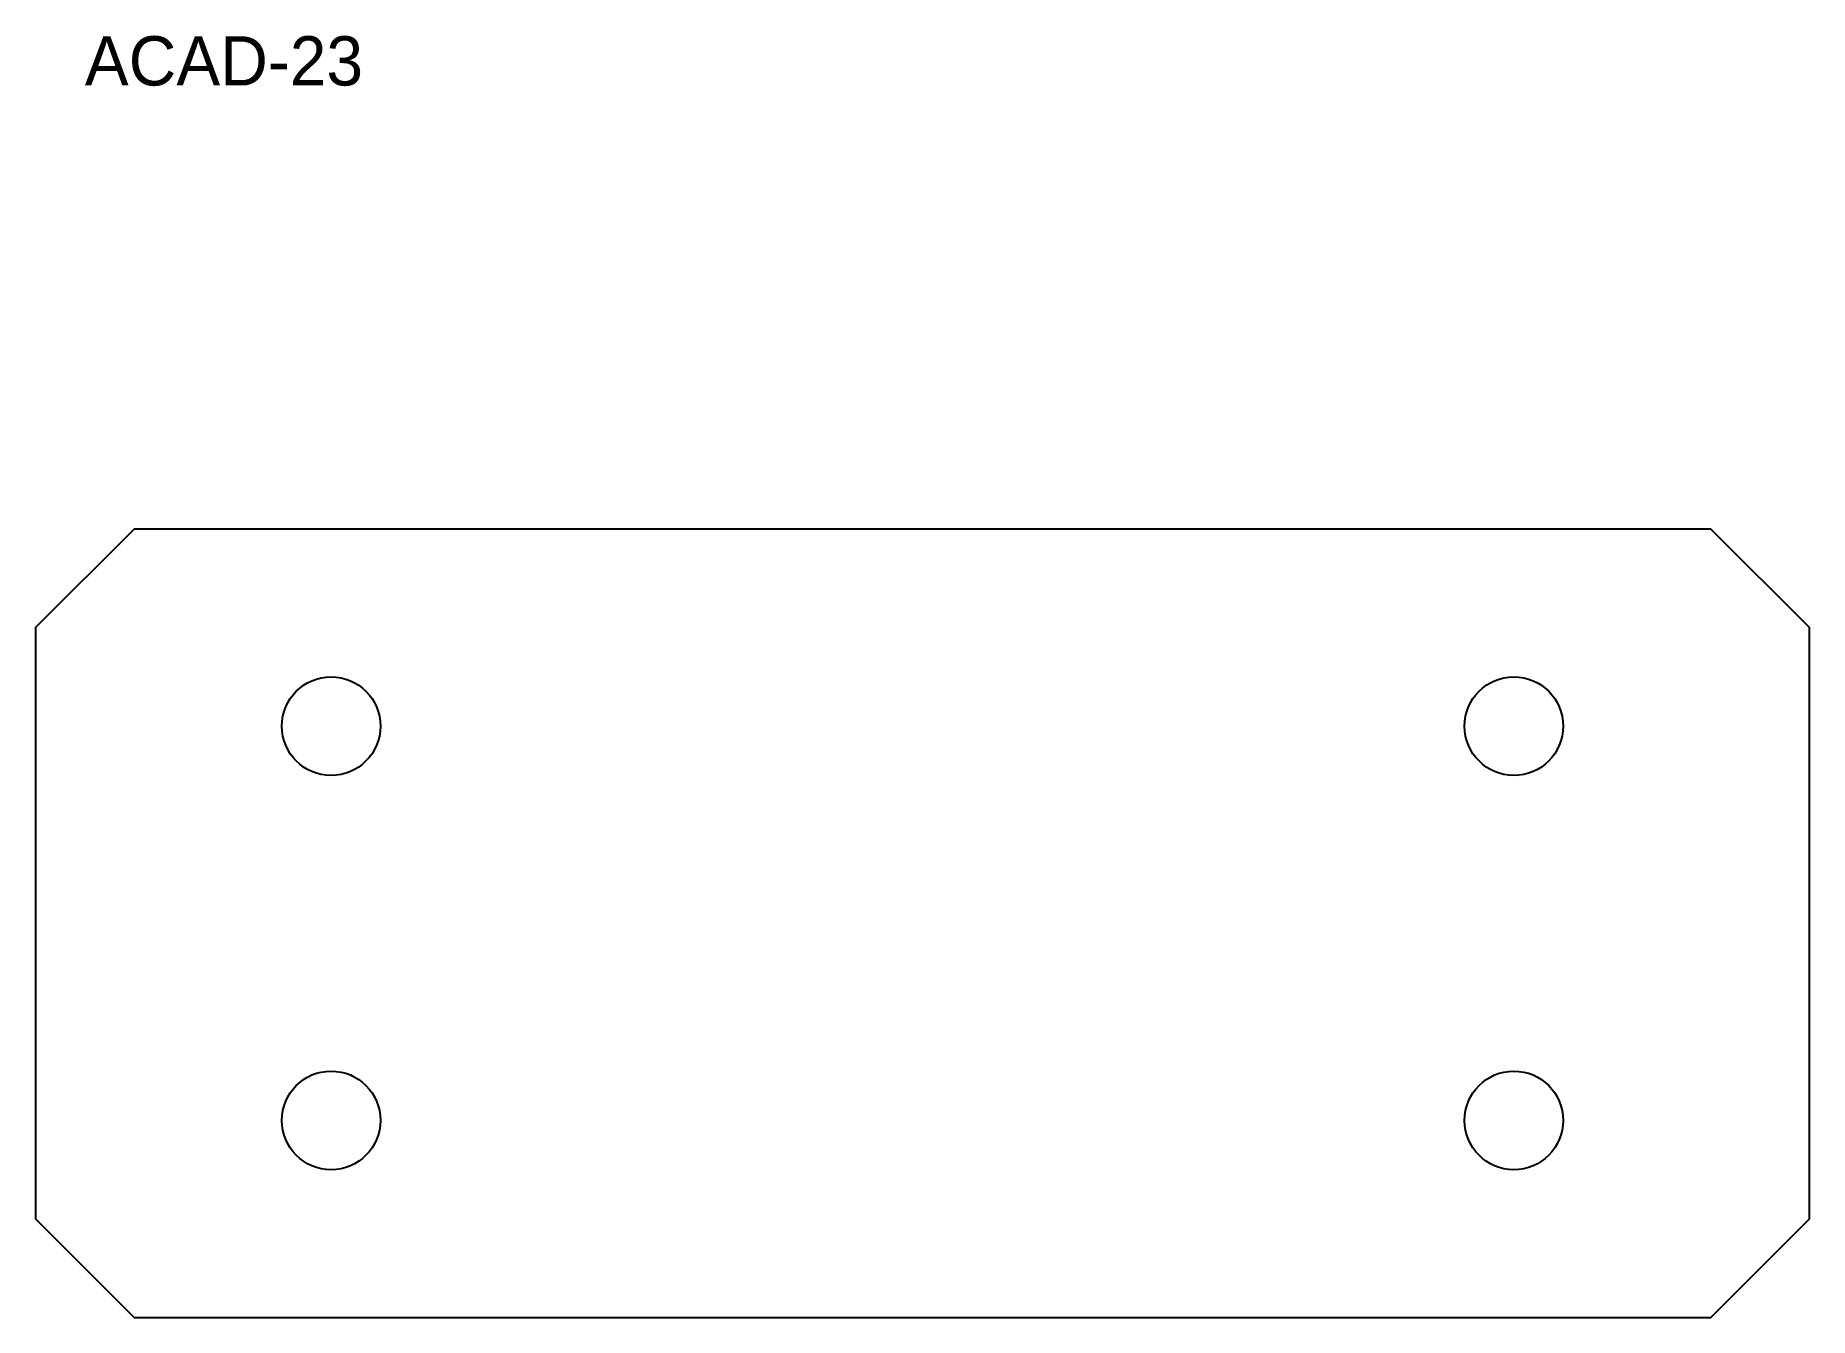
# Model space of a CAD drawing. Header units: metres. Extents: x 0 to 180, y 0 to 130.
import ezdxf

# ---------------------------------------------------------------- set-up
doc = ezdxf.new("R2010")
doc.units = ezdxf.units.M
for name, color, linetype in [('ANNOTATION', 7, 'Continuous'), ('HOLE', 7, 'Continuous'), ('OUTLINE', 7, 'Continuous')]:
    doc.layers.add(name, color=color, linetype=linetype)

msp = doc.modelspace()

# ---------------------------------------------------------------- linework, layer by layer
at = {"layer": 'HOLE'}
for centre in [(30, 60), (150, 60), (30, 20), (150, 20)]:
    msp.add_circle(centre, 5, dxfattribs=at)
at = {"layer": 'OUTLINE'}
msp.add_lwpolyline([(10, 0), (170, 0), (180, 10), (180, 70), (170, 80), (10, 80), (0, 70), (0, 10)], close=True, dxfattribs=at)

# ---------------------------------------------------------------- texts
at = {"layer": 'ANNOTATION'}
msp.add_text('ACAD-23', height=5, dxfattribs=at).set_placement((5, 125))

doc.saveas('drawing.dxf')
